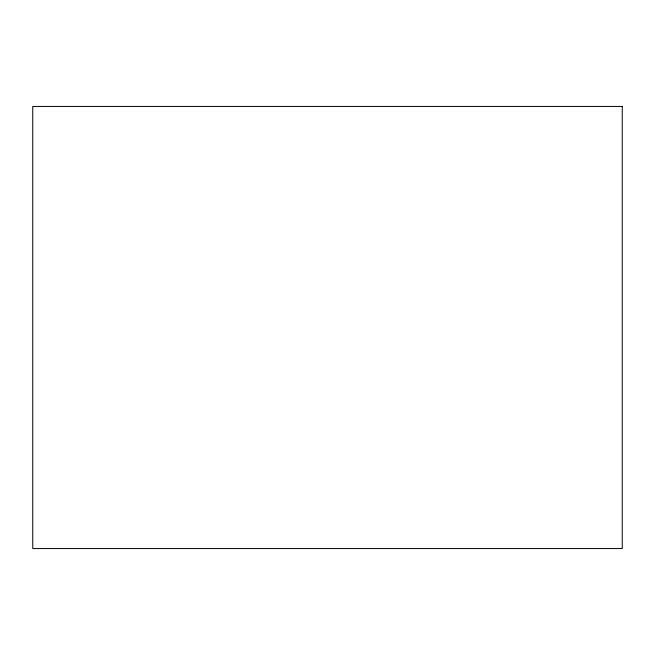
<?xml version="1.0" encoding="UTF-8"?>
<svg xmlns="http://www.w3.org/2000/svg" width="655" height="655" viewBox="0 0 655 655"><rect width="100%" height="100%" fill="white"/><g stroke="black" fill="none" stroke-linecap="round" stroke-linejoin="round"><path stroke-width="0.98" d="M622.25 106.438L32.75 106.438L32.75 548.562L622.25 548.562L622.25 106.438"/></g></svg>
